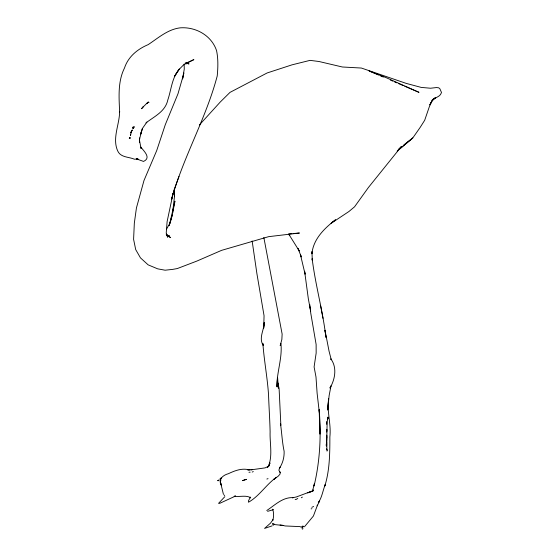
<?xml version="1.0" encoding="UTF-8"?>
<svg xmlns="http://www.w3.org/2000/svg" width="557" height="557" viewBox="0 0 557 557"><rect width="100%" height="100%" fill="white"/><g stroke="black" fill="none" stroke-linecap="round" stroke-linejoin="round"><path stroke-width="0.84" d="M326.667 442.105L327.022 451.135M326.68 440.364L326.708 435.149L326.653 445.579L327.147 421.76L328.017 417.054L327.53 419.254L328.136 418.502M311.927 251.764L311.913 253.769C313.278 239.085 324.453 228.252 335.537 219.778L331.582 222.779M220.349 481.854L221.338 485.105C217.641 479.431 223.336 474.982 228.335 473.722C235.082 470.554 241.912 467.873 249.508 469.913L247.621 469.836L252.022 469.753M326.687 432.009L326.813 429.454L326.674 431.689M119.63 111.414C119.574 124.517 112.103 137.983 117.597 150.738C120.486 157.638 128.737 156.733 134.46 159.218L138.087 158.961L136.374 158.842L143.546 161.439C151.532 157.791 143.859 151.163 140.824 147.048L141.053 148.524L139.563 140.684M326.68 438.122L326.778 436.716M277.511 378.022L276.885 386.795C276.718 372.271 282.462 358.158 280.944 343.704M172.566 212.997L174.536 196.182L174.529 189.457M326.555 442.801L326.13 445.259L326.583 446.08M326.736 424.337L326.722 421.552M172.691 212.99L174.919 201.202L169.391 224.958M173.123 193.209L167.114 221.582L166.223 233.035L167.734 237.212L166.689 234.929M146.909 122.06L142.39 128.5L139.445 139.438L139.661 137.955L139.473 142.272L139.396 140.663M280.491 423.738C281.821 432.845 282.169 442.133 284.119 451.24C284.362 457.318 282.754 463.41 279.294 468.437L280.053 467.093L278.862 470.164L280.234 472.761L279.92 474.251L278.194 476.2L273.682 479.431L276.453 477.293C266.204 484.486 259.325 496.19 248.478 502.226L248.471 500.834L250.427 497.067M173.088 193.126L171.535 199.483C183.232 157.032 206.055 118.523 217.223 75.961C218.024 67.536 218.302 58.965 216.562 50.638C211.535 35.432 195.66 26.666 180.148 27.85C167.803 29.312 158.139 38.064 148.162 44.637C137.482 49.1 128.187 56.73 124.49 68.017C117.687 81.614 118.975 97.259 119.651 111.985M183.427 75.536L182.571 78.906L184.27 69.11L184.151 64.006M330.969 386.098L329.145 395.47L327.662 410.043L328.644 398.819C326.694 411.644 331.331 424.037 329.869 436.946C329.869 453.328 329.737 470.338 324.801 486.045L325.295 484.472C322.802 490.501 322.064 497.352 318.319 502.651L319.662 500.945L317.191 505.84L317.476 505.108L313.424 516.005L304.435 526.825M183.97 72.96L178.003 93.743L165.304 124.657L156.712 150.557L143.998 180.489L136.43 207.942L134.328 223.19L133.596 239.329L135.692 249.571L140.468 257.877L148.155 264.86L157.666 268.836L165.109 270.208L172.656 269.386L177.328 268.551L196.858 261.08L221.589 250.351L268.669 236.655L299.443 233.028L293.657 233.494M169.14 225.662L172.371 214.675L170.143 222.863L166.404 229.331M280.819 343.627L280.213 345.584L281.856 339.464L282.134 334.075L263.837 237.477M269.936 463.111L268.94 465.701L267.36 467.323L268.913 466.125L265.09 467.887L250.859 469.864M141.687 130.721L140.51 134.467L142.39 128.5M173.478 191.538L178.992 176.492M268.94 465.701L269.936 462.985M330.879 386.001L329.946 388.09C335.063 379.408 337.298 367.529 330.837 358.882L331.255 359.718L329.062 351.223L324.996 330.301L325.942 337.361C322.83 310.952 315.464 285.219 312.171 258.845M132.761 127.65L133.039 127.031M266.761 510.511C274.824 505.248 282.691 496.969 293.26 497.645L292.425 497.784L296.317 496.969L313.236 490.633M130.547 132.872L132.329 129.955L131.194 132.127L131.355 131.737L130.54 135.497L130.519 134.78M224.854 496.649L218.539 503.368L219.757 503.333L235.43 496.085M312.491 491.072L313.194 489.875L312.477 491.239L314.461 483.351L314.044 486.024C320.059 461.043 321.278 435.205 319.154 409.604L319.955 434.112L319.453 413.614L317.114 393.221L315.986 376.957L314.099 366.91L316.153 353.075L316.125 344.463L310.75 313.111L309.831 304.707M303.001 528.607L302.486 529.15L301.991 528.663M268.209 466.682C272.944 456.051 269.665 443.233 270.11 431.835C269.846 419.525 268.961 407.251 268.551 394.948C267.423 377.778 264.143 360.748 262.89 343.704M179.257 69.145L174.696 76.031L179.257 69.145C171.883 77.799 171.347 89.538 167.838 99.877C165.373 111.588 154.449 116.322 145.969 122.902M142.884 107.111L141.555 108.747L143.01 107.014M199.399 124.949L220.259 102.022L230.013 92.378L267.116 72.967L292.021 64.842L310.04 60.365L318.959 61.493L342.346 66.993L361.396 68.045L406.276 83.411L421.189 87.407L430.54 88.229L436.458 87.56L438.735 87.811L439.898 88.793L441.492 92.511C440.524 96.66 435.532 97.44 432.531 99.668M178.992 69.528L183.726 64.737L193.885 59.606L187.298 62.649L185.746 62.857M398.234 149.492L401.395 146.519L368.428 187.486L354.544 206.821L348.905 211.528L331.081 223.357M147.549 102.725L146.561 103.644L148.733 102.126L146.86 103.289L142.362 107.717M397.148 151.142L412.779 137.969L420.152 127.428L424.685 120.27L429.391 106.568L432.35 100.065L429.816 104.89L431.71 101.506L434.787 98.116L432.643 99.898L435.665 97.677L432.274 99.814M219.848 479.02L221.178 477.934L220.572 478.985L220.809 478.533L220.621 480.266L220.175 479.681L220.885 480.406M403.902 144.834L412.779 137.969L398.074 150.258M252.196 472.044L253.317 471.591M302.388 497.116L301.288 497.763M313.633 506.466L311.836 507.343M147.521 102.739L148.085 102.418L147.41 102.627M268.035 478.651L266.873 479.041M272.129 525.857L264.54 528.426L270.486 523.148L272.993 519.716L272.777 520.335C273.919 516.764 273.891 512.677 272.658 509.175L273.264 509.676M297.779 498.487L296.018 499.476L295.161 499.351M311.836 491.413L307.701 492.854L313.278 490.863M267.604 511.34L272.867 509.815M235.444 495.946L234.17 496.308C239.413 497.067 247.099 494.846 250.72 497.909M250.163 472.148L248.979 472.28M311.098 508.875L311.899 508.722M148.078 102.418L148.991 102.307L147.459 102.314M288.693 233.898L292 233.634M280.053 524.973L283.255 525.474L274.761 524.597M133.262 126.864L134.634 126.836L133.046 128.333L132.907 127.901L133.179 128.361L132.914 127.999M185.78 63.15L189.046 63.916L186.303 63.192M282.385 525.293L285.135 525.954L300.091 526.616L301.274 527.263M167.016 235.145L169.419 235.903L167.044 234.97M378.586 75.021L369.075 70.948L385.924 77.562L418.996 92.344L404.737 86.231M380.173 75.703L383.341 77.061M390.471 80.117L392.852 81.134M394.433 81.816L396.814 82.833M398.394 83.515L403.15 85.548M185.175 63.122L186.449 63.895M167.26 235.479L170.658 237.63L167.037 235.312L166.195 234.121M288.63 234.434L289.772 235.312L288.909 234.191M224.095 495.006L224.68 495.535M288.992 234.518L299.262 250.984L298.058 248.554L301.309 256.923L300.62 255.064M326.499 448.845L327.307 450.258M223.434 494.358L220.544 482.508M279.858 471.626L280.234 472.761M300.39 254.445L305.09 274.162L304.602 271.224L308.306 298.58L310.646 311.3L310.138 307.179M280.498 423.8L280.867 425.29L279.085 388.25L277.706 382.666L278.375 388.222L277.63 378.071M262.897 343.606L263.377 345.618C258.316 338.266 264.088 330.148 264.29 322.399L263.705 328.129L264.06 315.735L256.916 273.717L252.14 240.951M320.672 305.988L323.004 318.326M312.143 258.768L312.282 260.237L311.962 251.924M174.522 189.283L174.536 196.182M272.826 523.559L272.742 524.562L273.292 525.181L274.469 524.234L272.826 523.559M303.28 526.268L302.493 527.834L301.762 526.657L302.27 526.114L303.28 526.268M129.544 137.732L129.287 138.387L130.644 137.955L129.544 137.732M218.88 480.092L218.692 480.719L217.564 480.656L218.88 480.092M245.15 479.688L242.504 480.663L246.473 479.34L245.15 479.688"/></g></svg>
